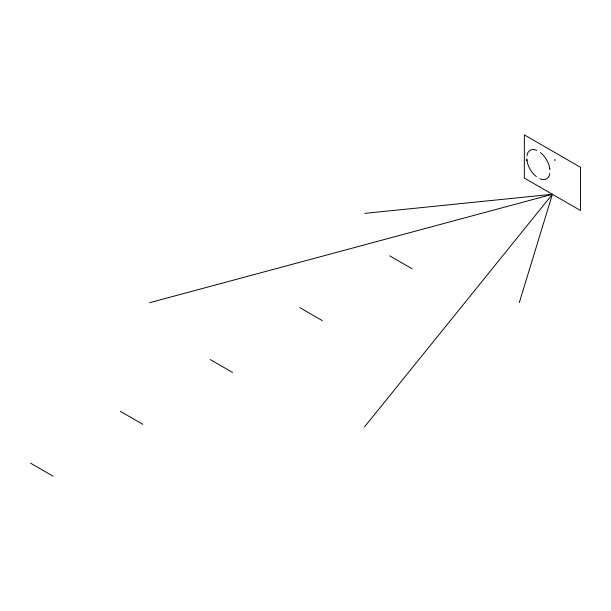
<?xml version="1.0" encoding="UTF-8"?>
<svg xmlns="http://www.w3.org/2000/svg" width="611" height="611" viewBox="0 0 611 611"><rect width="100%" height="100%" fill="white"/><g stroke="black" fill="none" stroke-linecap="round" stroke-linejoin="round"><path stroke-width="0.92" d="M527.003 155.706L527.438 153.674A16.444 9.493 60 0 1 536.343 150.191L536.855 150.459M549.732 173.455L549.289 175.479A16.444 9.493 60 0 1 540.384 178.97L539.88 178.695M519.319 302.56L552.397 194.275L364.836 213.369M364.591 426.799L552.397 194.275L149.642 302.705M526.896 159.7L527.003 160.326L526.781 159.059M549.732 168.827L549.839 169.453M389.665 255.826L412.112 268.787M299.886 307.661L322.333 320.622M210.108 359.497L232.554 372.45M120.329 411.325L142.775 424.286M30.55 463.161L52.997 476.122M540.368 152.613L542.347 154.255A16.444 9.493 60 0 1 549.816 168.857M536.359 176.541L534.388 174.899A16.444 9.493 60 0 1 526.911 160.296M554.887 159.196L554.887 160.8M580.45 167.277L524.337 134.878L524.337 178.076L580.45 210.474L580.45 167.277"/></g></svg>
